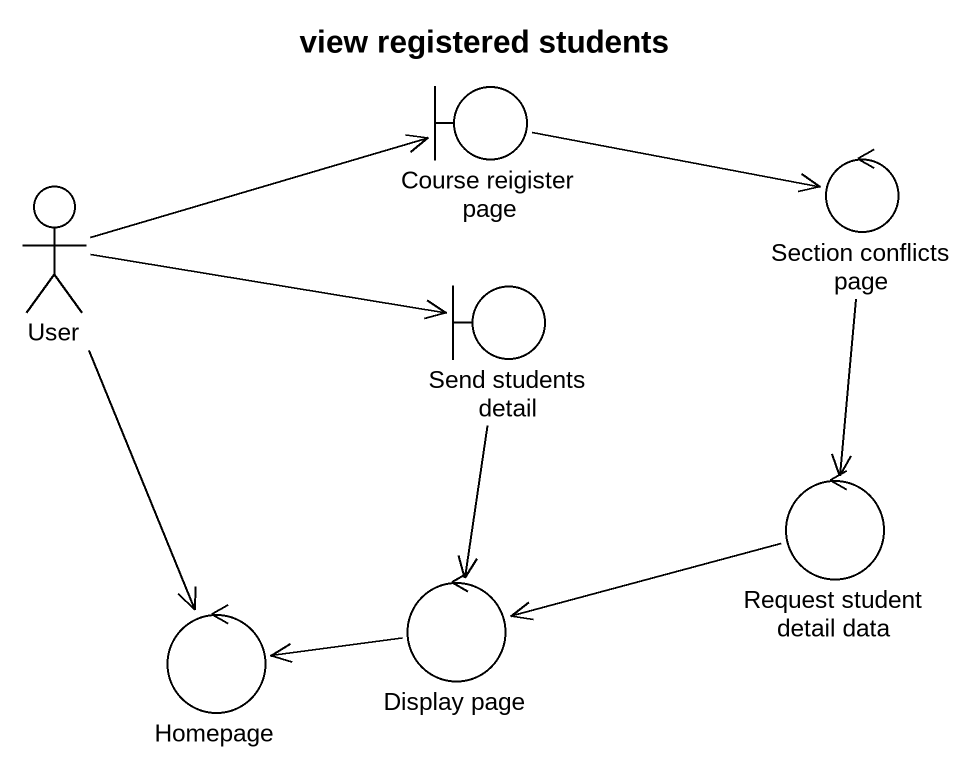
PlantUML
@startuml
title view registered students
boundary "Course reigister page" as Course_reigister_page
control "Section conflicts page" as Section_conflicts_page
actor User
boundary "Send students detail" as Send_students_detail
control "Request student detail data" as Request_student_detail_data
control "Display page" as Display_page
control Homepage
Course_reigister_page -right-> Section_conflicts_page
Section_conflicts_page --> Request_student_detail_data
User -right-> Course_reigister_page
User -right-> Send_students_detail
User --> Homepage
Send_students_detail --> Display_page
Request_student_detail_data -left-> Display_page
Display_page -left-> Homepage
@enduml
